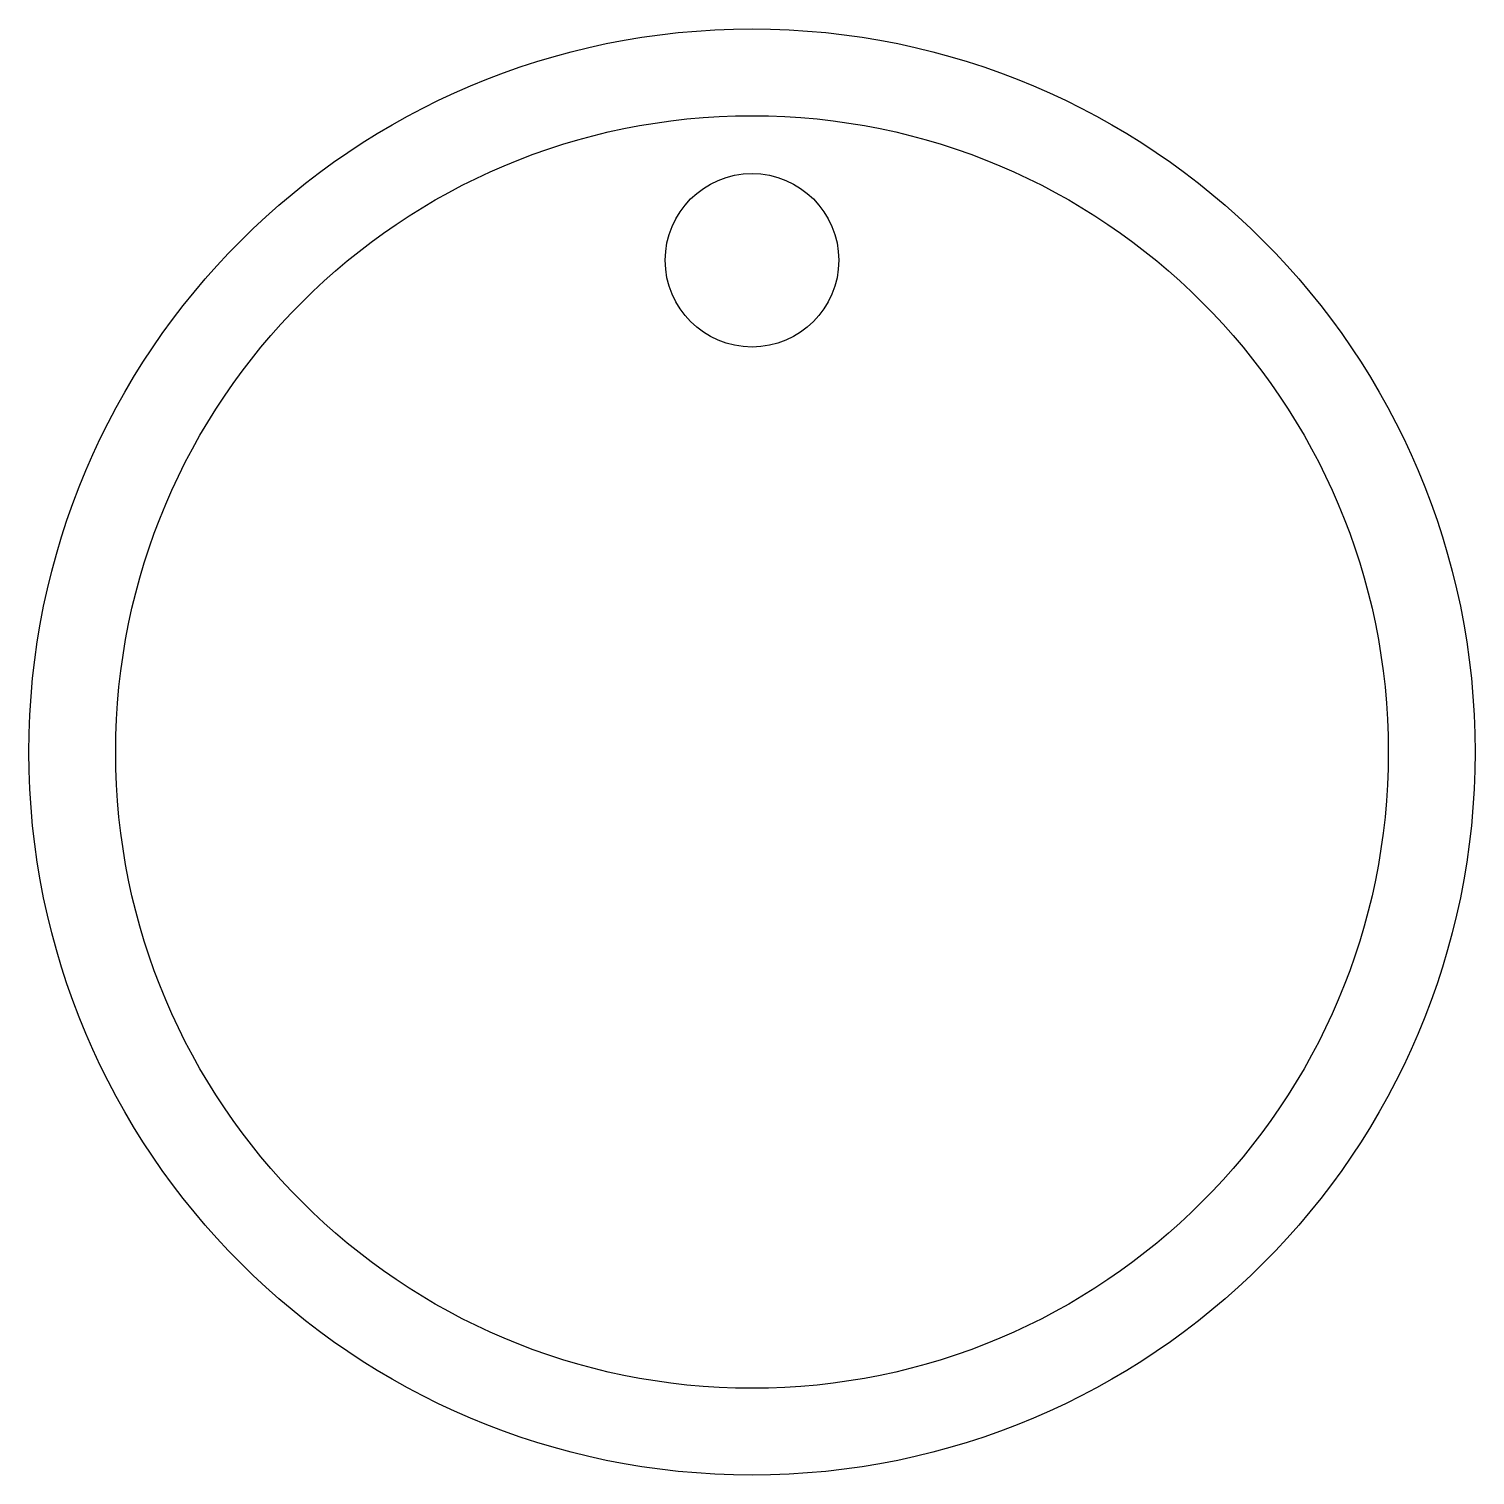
# Model space of a CAD drawing. Extents: x -50 to 0, y 0 to 50.
import ezdxf

# ---------------------------------------------------------------- set-up
doc = ezdxf.new("R2010")
doc.units = 0
doc.header["$LTSCALE"] = 25
doc.header["$MEASUREMENT"] = 0
doc.layers.get('0').update_dxf_attribs({"linetype": 'CONTINUOUS'})

msp = doc.modelspace()

# ---------------------------------------------------------------- linework, layer by layer
at = {"color": 0, "linetype": 'ByBlock'}
for centre, radius in [((-25, 25), 25), ((-25, 25), 22), ((-25, 42), 3)]:
    msp.add_circle(centre, radius, dxfattribs=at)

doc.saveas('drawing.dxf')
